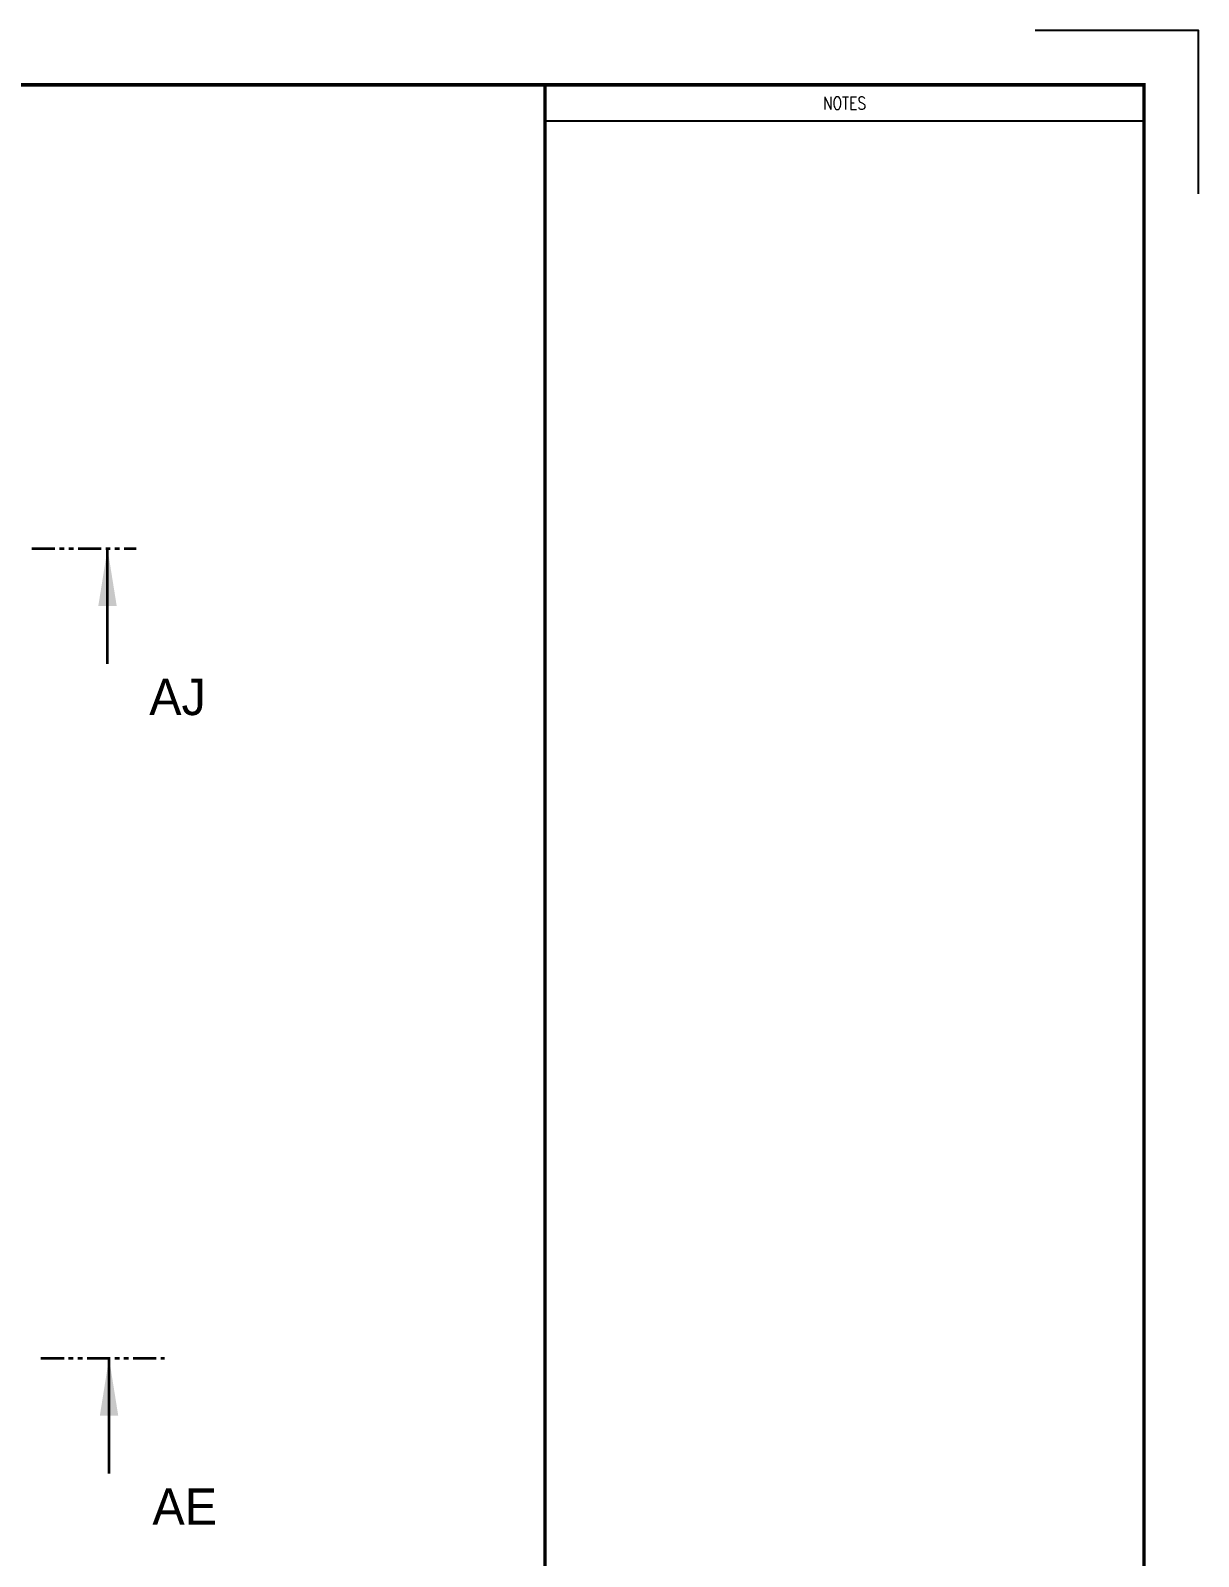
# Model space of a CAD drawing. Header units: millimetres. Extents: x 0 to 16187, y -20471 to 6290.
# Drawn here: x 11374.3 to 11696, y 5501 to 5921.5 of the extents above; entities that cross this region are included whole.
import ezdxf
from ezdxf.enums import TextEntityAlignment as Align

# ---------------------------------------------------------------- set-up
doc = ezdxf.new("R2010")
doc.units = ezdxf.units.MM
doc.linetypes.add('PHANTOM', pattern=[12.699999999999998, 6.35, -1.27, 1.27, -1.27, 1.27, -1.27])
doc.layers.add('BORDER1', color=3, linetype='Continuous')
doc.layers.add('BORDER2', color=7, linetype='Continuous')
doc.styles.add('ROMANC', font='ROMANC', dxfattribs={"height": 5})
doc.styles.add('ROMAND-1', font='ic-romand.shx')
doc.styles.add('ROMANS', font='ROMANS.shx', dxfattribs={"width": 0.8})
doc.styles.add('ROMANT', font='ROMANT', dxfattribs={"height": 4})

# ---------------------------------------------------------------- blocks, each defined once
blk = doc.blocks.new('*U609')
at = {"layer": 'BORDER1', "color": 154, "true_color": 0x1859a9, "const_width": 1}
blk.add_lwpolyline([(1.8094395070475, 811), (1144, 811), (1144, 0), (0, 0), (0, 811)], close=True, dxfattribs=at)
blk.add_lwpolyline([(979.0000000799992, 2.220446049250313e-16), (979.0000000799992, 810.9999999999999)], dxfattribs=at)
at = {"layer": 'BORDER2'}
for points in [[(1159, 780.9999999999999), (1159, 825.9999999999999), (1114, 826)], [(1144, 801), (979.0000000799992, 800.9999999999999)]]:
    blk.add_lwpolyline(points, dxfattribs=at)
at = {"layer": 'BORDER2', "style": 'ROMANC', "width": 0.8}
blk.add_text('NOTES', height=3.5, dxfattribs=at).set_placement((1061.50000004, 806), align=Align.MIDDLE_CENTER)
at = {"layer": 'BORDER2', "flags": 8}
for tag, height, style, p in [('REV-A', 3.24, 'ROMANS', (986.9282778829383, 140.2530397182669)), ('RE-A', 8.064, 'ROMANT', (1084.634961895852, 7.17204102400288))]:
    blk.add_attdef(tag, text='', height=height, dxfattribs=dict(at, style=style)).set_placement(p, align=Align.CENTER)
at = {"layer": 'BORDER2', "style": 'ROMANS', "width": 3.830216453570641}
blk.add_attdef('DATE-A', text='', height=3.24, dxfattribs=at).set_placement((995.5063797379989, 140.2530397182669), (1008.507228728976, 140.2530397182669), align=Align.FIT)
at = {"layer": 'BORDER2'}
for tag, height, style, p in [('DRN-A', 3.24, 'ROMANS', (1018.380015771281, 140.2530397182669)), ('CHD-A', 3.24, 'ROMANS', (1032.348360605113, 140.2530397182669)), ('APD-A', 3.24, 'ROMANS', (1046.640709253839, 140.2530397182669)), ('CONS_CONT_VEND', 4.2, 'ROMANC', (1061.390575966738, 72.83468077449595))]:
    blk.add_attdef(tag, text='', height=height, dxfattribs=dict(at, style=style)).set_placement(p, align=Align.CENTER)
at = {"layer": 'BORDER2', "style": 'ROMANS', "width": 0.8}
for tag, p, height in [('1:X', (997.2302812124753, 122.552011911554), 3.5), ('LOC', (1042.735042679951, 122.552011911554), 3.5), ('PROJ_NO', (1118.63757586463, 122.552011911554), 3.5), ('CONS_DRG_NO', (1011, 63), 3)]:
    blk.add_attdef(tag, p, '', height=height, dxfattribs=at)
at = {"layer": 'BORDER2', "lineweight": 30, "width": 0.8, "flags": 104}
blk.add_attdef('COMMENTS-A', text='', height=2.2, dxfattribs=at).set_placement((1055.209968003616, 142.0744315684458), align=Align.MIDDLE_LEFT)
at = {"layer": 'BORDER2', "style": 'ROMANS', "width": 0.8}
for tag, p in [('PROJECT_TITLE_1', (1061.068210890846, 55.3534808592422)), ('PROJECT_TITLE_2', (1061.068210890846, 49.30052221051124))]:
    blk.add_attdef(tag, text='', height=3.5, dxfattribs=at).set_placement(p, align=Align.MIDDLE)
at = {"layer": 'BORDER2', "style": 'ROMANT', "width": 0.8}
for tag, p in [('DRG_TITLE_1', (1061.068210890846, 36.31229857438004)), ('DRG_TITLE_2', (1061.068210890846, 28.31229857438004)), ('DRG_TITLE_3', (1061.068210890846, 20.31229857438004))]:
    blk.add_attdef(tag, text='', height=5, dxfattribs=at).set_placement(p, align=Align.CENTER)
at = {"layer": 'BORDER2', "style": 'ROMANT'}
for tag, p in [('AR', (995.0014710450068, 7.172041024002866)), ('PA', (1011.738213301433, 7.172041024002866)), ('DC', (1028.447415784789, 7.172041024002837)), ('TS', (1120.839107118789, 7.172041024002908))]:
    blk.add_attdef(tag, p, '', height=8.064, dxfattribs=at)
for tag, p in [('SRNO', (1074.69799186896, 7.172041024002823)), ('SH', (1115.802783516436, 7.176501619330963))]:
    blk.add_attdef(tag, text='', height=8.064, dxfattribs=at).set_placement(p, align=Align.RIGHT)
at = {"layer": 'BORDER2', "style": 'ROMANS', "flags": 2}
blk.add_attdef('TB_VERSION', text='', height=2, dxfattribs=at).set_placement((1, -1), align=Align.TOP_LEFT)

msp = doc.modelspace()

# ---------------------------------------------------------------- linework, layer by layer
at = {"color": 7, "linetype": 'PHANTOM', "lineweight": 35}
for p, q in [((11374.65348801174, 5778.762042688162), (11403.41835566902, 5778.762042688162)), ((11377.14661732138, 5555.635472101352), (11411.20359182394, 5555.635472101352))]:
    msp.add_line(p, q, dxfattribs=at)
at = {"color": 7, "linetype": 'Continuous', "lineweight": 35}
for p, q in [((11395.48085566902, 5747.012042688162), (11395.48085566902, 5778.762042688166)), ((11395.89984097321, 5523.885472101352), (11395.89984097321, 5555.635472101352))]:
    msp.add_line(p, q, dxfattribs=at)
for points in [[(11395.48085566902, 5778.762042688166), (11392.94085566902, 5762.887042688162), (11398.02085566902, 5762.887042688162)], [(11395.89984097321, 5555.635472101352), (11393.35984097321, 5539.760472101352), (11398.43984097321, 5539.760472101352)]]:
    msp.add_solid(points, dxfattribs=at)

# ---------------------------------------------------------------- block references
at = {"layer": 'BORDER1'}
msp.add_blockref('*U609', (10536.99468359692, 5095.49056330221), dxfattribs=at)

# ---------------------------------------------------------------- texts
at = {"color": 7, "char_height": 10, "attachment_point": 1, "style": 'ROMAND-1'}
for s, insert in [('AJ', (11406.96660173192, 5742.850354309841)), ('AE', (11407.83600845034, 5519.723783723031))]:
    msp.add_mtext(s, dxfattribs=dict(at, insert=insert))

doc.saveas('drawing.dxf')
